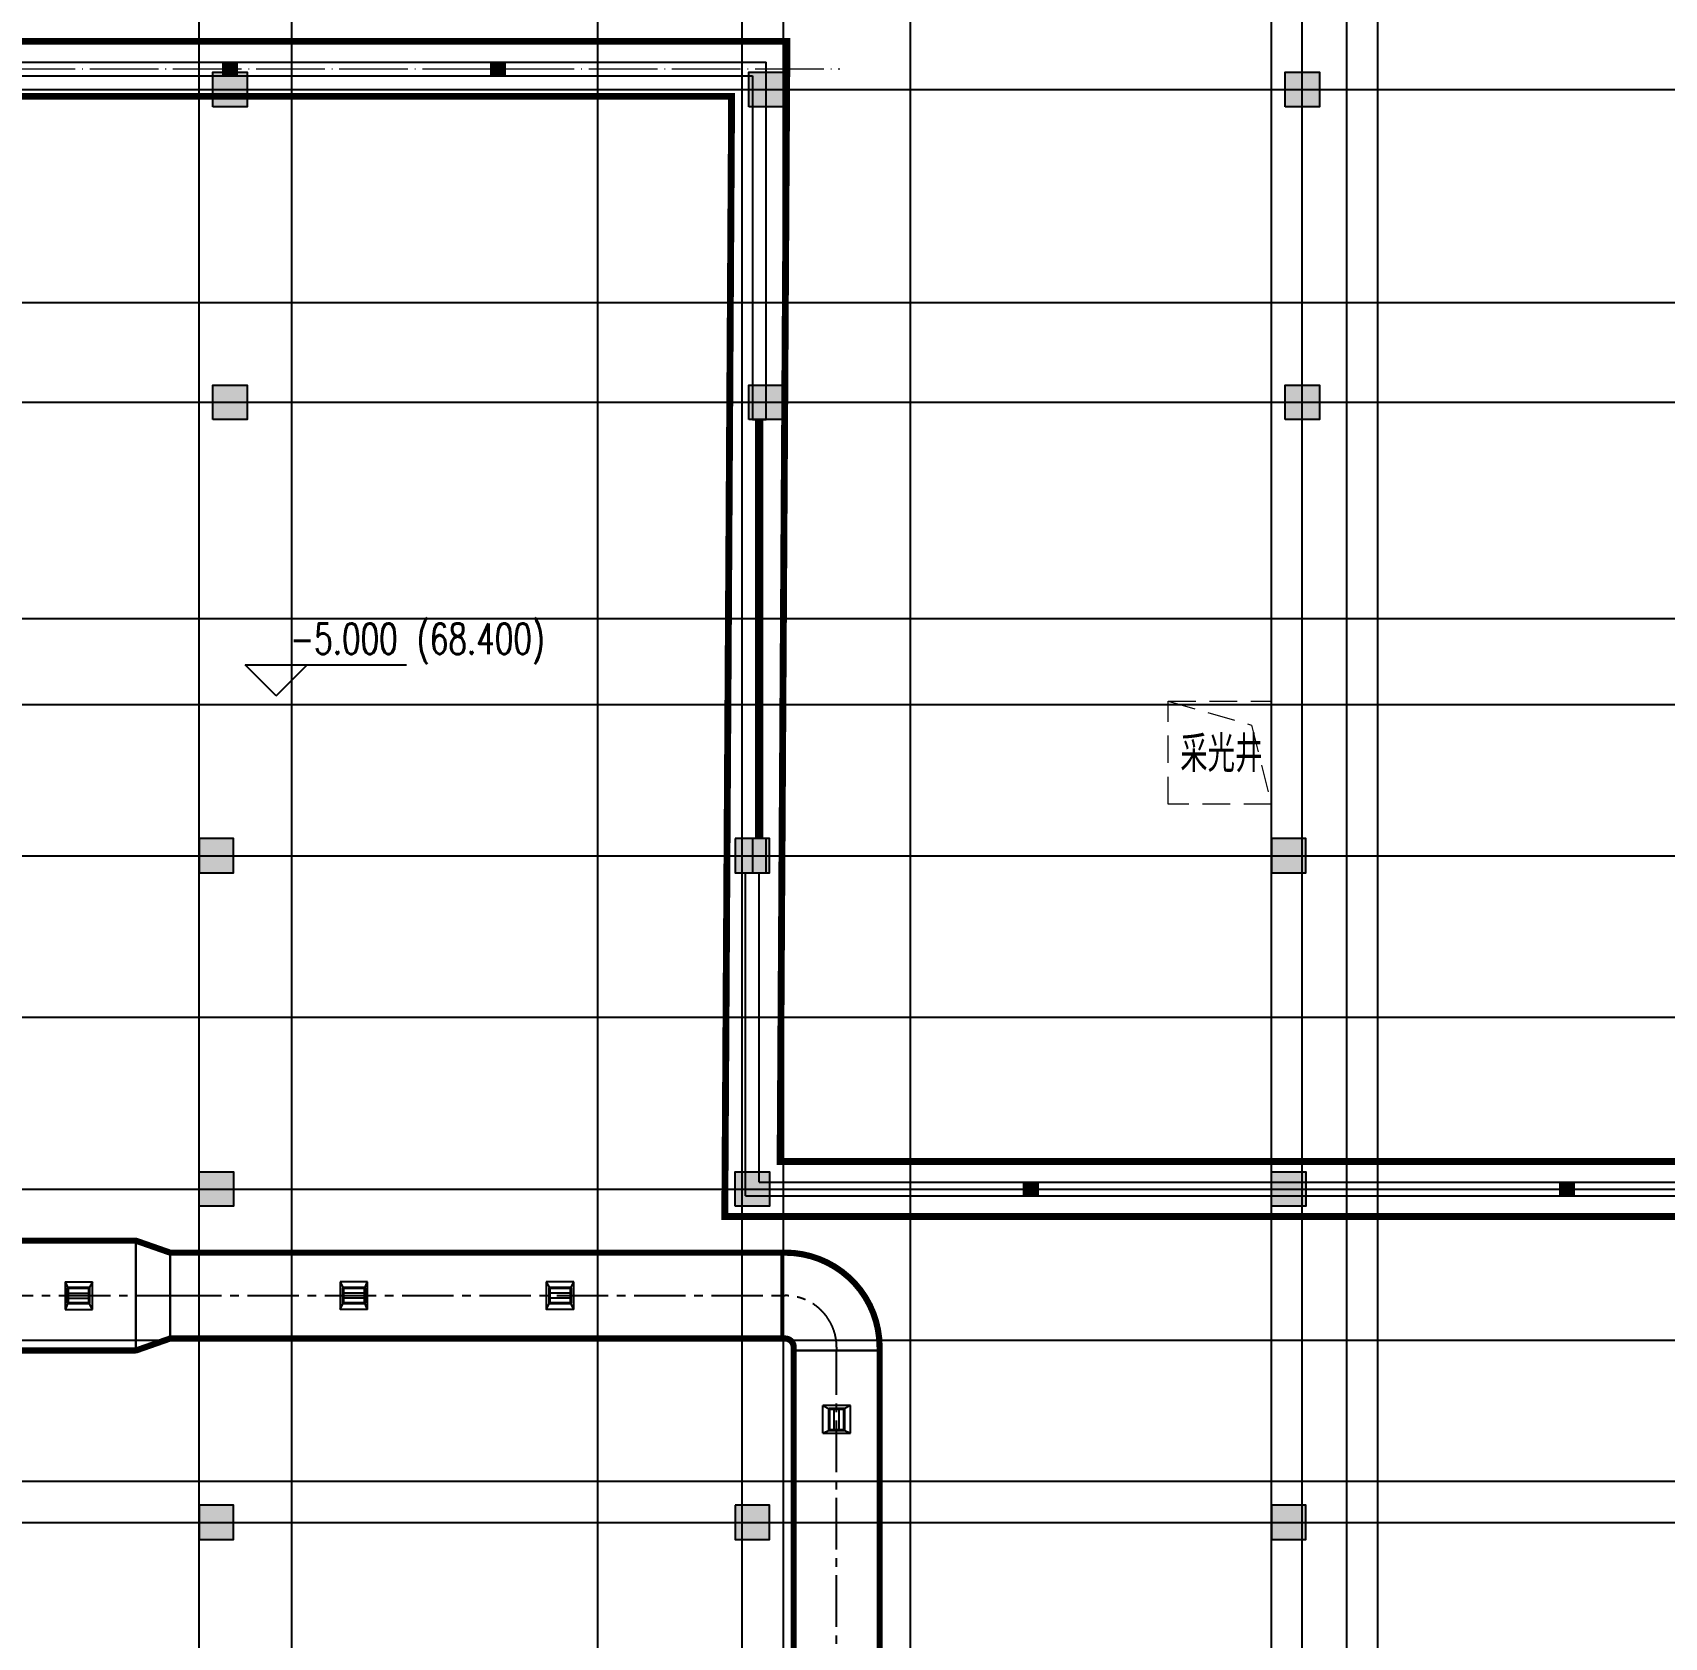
# Model space of a CAD drawing. Extents: x 369444 to 684549, y -549309 to 575337.
# Drawn here: x 464252 to 487992, y 172933 to 196284 of the extents above; entities that cross this region are included whole.
import ezdxf

# ---------------------------------------------------------------- set-up
doc = ezdxf.new("R2010")
doc.units = 0
doc.header["$LTSCALE"] = 1000
doc.header["$MEASUREMENT"] = 0
for name, pattern in [('_DASH', [0.6, 0.4, -0.2]), ('CENTER2', [1.125, 0.75, -0.125, 0.125, -0.125]), ('DASH', [0.35, 0.25, -0.1]), ('DOTE', [2.42, 2, -0.2, 0.02, -0.2])]:
    doc.linetypes.add(name, pattern=pattern)
doc.layers.add('0-地库顶板开洞', color=211, linetype='Continuous', lineweight=0)
doc.layers.add('DOTE2', color=122, linetype='DOTE', lineweight=9)
for name, color, linetype in [('COLUMN', 9, 'Continuous'), ('DOTE', 1, 'Continuous'), ('DUCT-排烟中心线', 5, 'CENTER2'), ('DUCT-排烟法兰', 4, 'Continuous'), ('DUCT-排烟管', 2, 'Continuous'), ('DUCT-排烟管端线', 4, 'Continuous'), ('WALL', 9, 'Continuous'), ('WINDOW', 4, 'Continuous'), ('景观场地标高', 4, 'Continuous'), ('构造柱', 6, 'Continuous'), ('防火分区线', 7, 'Continuous'), ('风管标注', 3, 'Continuous')]:
    doc.layers.add(name, color=color, linetype=linetype)
doc.styles.add('_TCH_DIM', font='SIMPLEX', dxfattribs={"bigfont": 'GBCBIG'})
doc.styles.add('HNSJY', font='hnsjy-07.shx', dxfattribs={"width": 0.8, "bigfont": 'hnsjy-hz.shx'})

# ---------------------------------------------------------------- blocks, each defined once
blk = doc.blocks.new('A$C47E9097D')
at = {"layer": '构造柱'}
for points in [[(86700, -274650), (86500, -274650), (86500, -274850), (86700, -274850)], [(90600, -274650), (90400, -274650), (90400, -274850), (90600, -274850)], [(98350, -290950), (98150, -290950), (98150, -291150), (98350, -291150)], [(106150, -290950), (105950, -290950), (105950, -291150), (106150, -291150)]]:
    blk.add_hatch(color=256, dxfattribs=at).paths.add_polyline_path(points)
for points in [[(86500, -274650), (86700, -274650), (86700, -274850), (86500, -274850)], [(90400, -274650), (90600, -274650), (90600, -274850), (90400, -274850)], [(98150, -290950), (98350, -290950), (98350, -291150), (98150, -291150)], [(105950, -290950), (106150, -290950), (106150, -291150), (105950, -291150)]]:
    blk.add_lwpolyline(points, close=True, dxfattribs=at)
blk = doc.blocks.new('$DorLib2D$00000213')
at = {"color": 0, "linetype": 'DASH', "const_width": 0.02}
blk.add_lwpolyline([(0.5, 0), (-0.5, 0)], dxfattribs=at)
blk = doc.blocks.new('column500')
h = blk.add_hatch(color=0)
h.dxf.hatch_style = 1
h.paths.add_polyline_path([(-216381, -381440), (-215881, -381440), (-215881, -380940), (-216381, -380940)])
at = {"color": 0}
blk.add_lwpolyline([(-216381, -381440), (-215881, -381440), (-215881, -380940), (-216381, -380940)], close=True, dxfattribs=at)
blk = doc.blocks.new('车库采光井开洞')
at = {"layer": '0-地库顶板开洞', "linetype": '_DASH'}
blk.add_lwpolyline([(38496570620.999992, 3907825764), (38496570620.999992, 3907827264.000001), (38496572120.999992, 3907827263.999998), (38496572120.999992, 3907825763.999999)], close=True, dxfattribs=at)
blk.add_lwpolyline([(38496570620.999992, 3907827264.000001), (38496571833.459846, 3907826915.785513), (38496572120.999992, 3907825763.999999)], dxfattribs=at)
at = {"layer": '0-地库顶板开洞', "linetype": '_DASH', "style": 'HNSJY', "width": 0.8}
blk.add_text('采光井', height=525, dxfattribs=at).set_placement((38496570794.87101, 3907826233.4361))
blk = doc.blocks.new('车库采光井aaa')
at = {"layer": '0-地库顶板开洞', "lineweight": -2}
blk.add_blockref('车库采光井开洞', (-5741007, -2546234, 97), dxfattribs=at)
blk = doc.blocks.new('N-风管')
at = {"color": 0, "linetype": 'Continuous'}
for p, q in [((38489300680.664528, 3905272580, 2600), (38489301080.664528, 3905272580, 2600)), ((38489305080.664528, 3905272180, 2600), (38489304680.664528, 3905272180, 2600)), ((38489308080.664528, 3905272180, 2600), (38489307680.664528, 3905272180, 2600)), ((38489311705.66433, 3905270380.294701, 2600), (38489311705.66433, 3905270780.294701, 2600))]:
    blk.add_line(p, q, dxfattribs=at)
at = {"color": 0}
for p, q in [((38489300680.664528, 3905272580, 2600), (38489300680.664528, 3905272180, 2600)), ((38489300680.664528, 3905272580, 2600), (38489300720.664528, 3905272491.111111, 2600)), ((38489301080.664528, 3905272580, 2600), (38489301032.664528, 3905272491.111111, 2600)), ((38489301080.664528, 3905272180, 2600), (38489301080.664528, 3905272580, 2600)), ((38489304680.664528, 3905272580, 2600), (38489304728.664528, 3905272491.111111, 2600)), ((38489305080.664528, 3905272580, 2600), (38489304680.664528, 3905272580, 2600)), ((38489304680.664528, 3905272580, 2600), (38489304680.664528, 3905272180, 2600)), ((38489305040.664528, 3905272491.111111, 2600), (38489305080.664528, 3905272580, 2600)), ((38489305080.664528, 3905272180, 2600), (38489305080.664528, 3905272580, 2600)), ((38489307680.664528, 3905272580, 2600), (38489307728.664528, 3905272491.111111, 2600)), ((38489308080.664528, 3905272580, 2600), (38489307680.664528, 3905272580, 2600)), ((38489307680.664528, 3905272580, 2600), (38489307680.664528, 3905272180, 2600)), ((38489308040.664528, 3905272491.111111, 2600), (38489308080.664528, 3905272580, 2600)), ((38489308080.664528, 3905272180, 2600), (38489308080.664528, 3905272580, 2600)), ((38489300720.664528, 3905272417.037037, 2600), (38489301032.664528, 3905272417.037037, 2600)), ((38489300720.664528, 3905272342.962963, 2600), (38489301032.664528, 3905272342.962963, 2600)), ((38489305040.664528, 3905272417.037037, 2600), (38489304728.664528, 3905272417.037037, 2600)), ((38489305040.664528, 3905272342.962963, 2600), (38489304728.664528, 3905272342.962963, 2600)), ((38489308040.664528, 3905272417.037037, 2600), (38489307728.664528, 3905272417.037037, 2600)), ((38489308040.664528, 3905272342.962963, 2600), (38489307728.664528, 3905272342.962963, 2600)), ((38489300720.664528, 3905272268.888889, 2600), (38489300680.664528, 3905272180, 2600)), ((38489300680.664528, 3905272180, 2600), (38489301080.664528, 3905272180, 2600)), ((38489301080.664528, 3905272180, 2600), (38489301032.664528, 3905272268.888889, 2600)), ((38489304680.664528, 3905272180, 2600), (38489304728.664528, 3905272268.888889, 2600)), ((38489305080.664528, 3905272180, 2600), (38489305040.664528, 3905272268.888889, 2600)), ((38489307680.664528, 3905272180, 2600), (38489307728.664528, 3905272268.888889, 2600)), ((38489308080.664528, 3905272180, 2600), (38489308040.664528, 3905272268.888889, 2600)), ((38489312105.66433, 3905270780.294701, 2600), (38489311705.66433, 3905270780.294701, 2600)), ((38489311705.66433, 3905270780.294701, 2600), (38489311794.553223, 3905270732.294701, 2600)), ((38489311868.627289, 3905270420.294701, 2600), (38489311868.627289, 3905270732.294701, 2600)), ((38489311942.70137, 3905270420.294701, 2600), (38489311942.70137, 3905270732.294701, 2600)), ((38489312105.66433, 3905270780.294701, 2600), (38489312016.775436, 3905270732.294701, 2600)), ((38489312105.66433, 3905270380.294701, 2600), (38489312105.66433, 3905270780.294701, 2600)), ((38489311705.66433, 3905270380.294701, 2600), (38489311794.553223, 3905270420.294701, 2600)), ((38489311705.66433, 3905270380.294701, 2600), (38489312105.66433, 3905270380.294701, 2600)), ((38489312016.775436, 3905270420.294701, 2600), (38489312105.66433, 3905270380.294701, 2600))]:
    blk.add_line(p, q, dxfattribs=at)
at = {"color": 0, "lineweight": 40}
for p, q in [((38489300720.664528, 3905272491.111111, 2600), (38489300720.664528, 3905272268.888889, 2600)), ((38489301032.664528, 3905272491.111111, 2600), (38489300720.664528, 3905272491.111111, 2600)), ((38489301032.664528, 3905272268.888889, 2600), (38489301032.664528, 3905272491.111111, 2600)), ((38489304728.664528, 3905272491.111111, 2600), (38489304728.664528, 3905272268.888889, 2600)), ((38489304728.664528, 3905272491.111111, 2600), (38489305040.664528, 3905272491.111111, 2600)), ((38489305040.664528, 3905272268.888889, 2600), (38489305040.664528, 3905272491.111111, 2600)), ((38489307728.664528, 3905272491.111111, 2600), (38489307728.664528, 3905272268.888889, 2600)), ((38489307728.664528, 3905272491.111111, 2600), (38489308040.664528, 3905272491.111111, 2600)), ((38489308040.664528, 3905272268.888889, 2600), (38489308040.664528, 3905272491.111111, 2600)), ((38489301032.664528, 3905272268.888889, 2600), (38489300720.664528, 3905272268.888889, 2600)), ((38489304728.664528, 3905272268.888889, 2600), (38489305040.664528, 3905272268.888889, 2600)), ((38489307728.664528, 3905272268.888889, 2600), (38489308040.664528, 3905272268.888889, 2600)), ((38489312016.775436, 3905270732.294701, 2600), (38489311794.553223, 3905270732.294701, 2600)), ((38489311794.553223, 3905270732.294701, 2600), (38489311794.553223, 3905270420.294701, 2600)), ((38489312016.775436, 3905270732.294701, 2600), (38489312016.775436, 3905270420.294701, 2600)), ((38489311794.553223, 3905270420.294701, 2600), (38489312016.775436, 3905270420.294701, 2600))]:
    blk.add_line(p, q, dxfattribs=at)
at = {"layer": 'DUCT-排烟中心线', "color": 0}
for p, q in [((38489293840.776382, 3905272380), (38489301708.127274, 3905272380)), ((38489301708.327263, 3905272380), (38489302208.327263, 3905272380)), ((38489302208.52726, 3905272380), (38489311105.464378, 3905272380)), ((38489311105.664383, 3905272380), (38489311155.664383, 3905272380)), ((38489311905.664383, 3905271629.999997), (38489311905.664383, 3905271579.999997)), ((38489311905.664322, 3905256310.4), (38489311905.664383, 3905271579.799997))]:
    blk.add_line(p, q, dxfattribs=at)
blk.add_arc((38489311155.664383, 3905271630), 750, 359.9999997086, 90, dxfattribs=at)
at = {"layer": 'DUCT-排烟法兰', "color": 0}
for p, q in [((38489301708.227257, 3905273220), (38489301708.227257, 3905271540)), ((38489302208.427261, 3905271725), (38489302208.427261, 3905273035)), ((38489311105.564377, 3905273035), (38489311105.564377, 3905271725)), ((38489311250.664383, 3905271579.899997), (38489312560.664383, 3905271579.899997))]:
    blk.add_line(p, q, dxfattribs=at)
at = {"layer": 'DUCT-排烟管', "color": 0, "const_width": 90}
for points in [[(38489301708.127274, 3905273180), (38489293840.776382, 3905273180)], [(38489301708.327263, 3905273180), (38489302208.327263, 3905273005)], [(38489311105.464378, 3905273005), (38489302208.52726, 3905273005)], [(38489311105.664383, 3905273005), (38489311155.664383, 3905273005)], [(38489293840.776382, 3905271580), (38489301708.127274, 3905271580)], [(38489301708.327263, 3905271580), (38489302208.327263, 3905271755)], [(38489302208.52726, 3905271755), (38489311105.464378, 3905271755)], [(38489311155.664383, 3905271755), (38489311105.664383, 3905271755)], [(38489311280.664383, 3905271579.799999), (38489311280.664322, 3905256310.400002)], [(38489311280.664383, 3905271579.999997), (38489311280.664383, 3905271629.999997)], [(38489312530.664322, 3905256310.399997), (38489312530.664383, 3905271579.799994)], [(38489312530.664383, 3905271629.999997), (38489312530.664383, 3905271579.999997)]]:
    blk.add_lwpolyline(points, dxfattribs=at)
at = {"layer": 'DUCT-排烟管', "color": 0, "extrusion": (0, 0, -1), "const_width": 90}
for points in [[(-38489311155.664383, 3905273005, 0.4142135664), (-38489312530.664383, 3905271629.999997)], [(-38489311155.664383, 3905271755, 0.4142136004), (-38489311280.664383, 3905271629.999997)]]:
    blk.add_lwpolyline(points, format="xyb", dxfattribs=at)
at = {"layer": 'DUCT-排烟管端线', "color": 0}
for p, q in [((38489301708.127274, 3905271580), (38489301708.127274, 3905273180)), ((38489301708.327263, 3905273180), (38489301708.327263, 3905271580)), ((38489302208.327263, 3905271755), (38489302208.327263, 3905273005)), ((38489302208.52726, 3905273005), (38489302208.52726, 3905271755)), ((38489311105.464378, 3905271755), (38489311105.464378, 3905273005)), ((38489311105.664383, 3905273005), (38489311105.664383, 3905271755)), ((38489312530.664383, 3905271579.999997), (38489311280.664383, 3905271579.999997)), ((38489312530.664383, 3905271579.799994), (38489311280.664383, 3905271579.799999))]:
    blk.add_line(p, q, dxfattribs=at)

msp = doc.modelspace()

# ---------------------------------------------------------------- linework, layer by layer
at = {"layer": 'DOTE', "color": 8}
for p, q in [((466674.5, 59364.2), (466674.5, 476704.8)), ((474574.5, 59364.2), (474574.5, 476704.8)), ((475174.5, 59364.2), (475174.5, 476704.8)), ((482274.5, 59364.2), (482274.5, 476704.8)), ((483374.5, 59364.2), (483374.5, 476704.8)), ((468024.5, 59364.2), (468024.5, 261807)), ((472474.5, 59364.2), (472474.5, 261807)), ((477024.5, 59364.2), (477024.5, 261807)), ((482724.5, 59364.2), (482724.5, 261807)), ((483824.5, 59364.2), (483824.5, 261807))]:
    msp.add_line(p, q, dxfattribs=at)
at = {"layer": 'DOTE', "color": 8, "lineweight": -2}
for p, q in [((377844.4, 195457), (624570.9, 195457)), ((377844.4, 192356.9), (624570.9, 192356.9)), ((377844.4, 190907), (624570.9, 190907)), ((377844.4, 187757), (624570.9, 187757)), ((377844.4, 186507), (624570.9, 186507)), ((377844.4, 184307), (624570.9, 184307)), ((377844.4, 181957), (624570.9, 181957)), ((377844.4, 179457), (624570.9, 179457)), ((377844.4, 177257), (624570.9, 177257)), ((377844.4, 175207), (624570.9, 175207)), ((377844.4, 174607), (624570.9, 174607))]:
    msp.add_line(p, q, dxfattribs=at)
at = {"layer": 'DOTE2', "linetype": 'DOTE', "ltscale": 0.5}
msp.add_lwpolyline([(437252.8, 195757), (475996.3, 195757)], dxfattribs=at)
at = {"layer": 'WALL', "linetype": 'ByBlock'}
for p, q in [((459174.5, 195857), (474924, 195857)), ((474924.1, 190657), (474924, 195857)), ((459274.5, 195657), (474724.1, 195657)), ((474724.1, 195657), (474724.1, 190657)), ((474724.1, 190657), (474924.1, 190657)), ((474924.3, 184557), (474724.3, 184557)), ((474724.3, 184557), (474724.3, 184057)), ((474924.3, 184057), (474924.3, 184557)), ((474624.6, 179357), (474624.3, 184057)), ((474624.3, 184057), (474824.3, 184057)), ((474724.3, 184057), (474924.3, 184057)), ((474824.6, 179557), (474824.3, 184057)), ((474824.6, 179557), (545124.5, 179557)), ((474624.6, 179357), (545224.5, 179357))]:
    msp.add_line(p, q, dxfattribs=at)
at = {"layer": '景观场地标高'}
for p, q in [((467795.2, 186634.7), (467345.2, 187084.7)), ((467345.2, 187084.7), (469692.7, 187084.7)), ((467795.2, 186634.7), (468245.2, 187084.7))]:
    msp.add_line(p, q, dxfattribs=at)
at = {"layer": '防火分区线', "color": 5, "linetype": 'DASH', "ltscale": 8, "const_width": 100}
for points in [[(545624.5, 179057), (474322.1, 179057), (474421.6, 195357), (451024.5, 195357), (451024.5, 200314.9), (452874.5, 206564.9), (452874.5, 217357), (456674.5, 217357), (456674.5, 218057), (469024.5, 218057), (469024.5, 224657), (475074.5, 224657), (475074.5, 218007), (476774.5, 218007), (476774.5, 218757.8), (527374.5, 218757.8), (527374.5, 224607), (533274.5, 224607), (533274.5, 222207), (533774.5, 222207), (533774.5, 217807), (545974.5, 217807), (545974.5, 207107), (545624.5, 207107)], [(544824.5, 179857), (475127, 179857), (475226.5, 196157), (451824.5, 196157), (451824.5, 200199), (453674.5, 206449), (453674.5, 216557), (457474.5, 216557), (457474.5, 217257), (469824.5, 217257), (469824.5, 223857), (474274.5, 223857), (474274.5, 217207), (477574.5, 217207), (477574.5, 217957.8), (528174.5, 217957.8), (528174.5, 223807), (532474.5, 223807), (532474.5, 221407), (532974.5, 221407), (532974.5, 217007), (545174.5, 217007), (545174.5, 207907), (544824.5, 207907)]]:
    msp.add_lwpolyline(points, close=True, dxfattribs=at)
at = {"layer": '防火分区线', "color": 2, "linetype": 'DASH', "ltscale": 8, "const_width": 100}
for points in [[(489224.5, 168205.4), (490824.5, 174305.4), (490824.5, 179856.9), (475127, 179858.8), (475226.5, 196157), (437424.5, 196157), (437424.5, 191878.4), (437674.5, 191870), (437674.5, 188457), (434074.5, 188457), (434074.5, 182157), (431245.6, 182157), (429624.5, 175505), (429624.5, 169957)], [(489224.5, 168205.4), (490824.5, 174305.4), (490824.5, 179856.9), (475127, 179858.8), (475226.5, 196157), (437424.5, 196157), (437424.5, 191878.4), (437674.5, 191870), (437674.5, 188457), (434074.5, 188457), (434074.5, 182157), (431245.6, 182157), (429624.5, 175505), (429624.5, 169957)], [(488424.5, 168308.6), (490024.5, 174408.6), (490024.5, 179057), (474322.1, 179058.9), (474421.6, 195357), (438224.5, 195357), (438224.5, 192652.2), (438474.5, 192643.9), (438474.5, 187657), (434874.5, 187657), (434874.5, 181357), (431874, 181357), (430424.5, 175408.9), (430424.5, 170757)]]:
    msp.add_lwpolyline(points, dxfattribs=at)

# ---------------------------------------------------------------- block references
at = {"layer": '0-地库顶板开洞', "lineweight": -2}
msp.add_blockref('车库采光井aaa', (-38490348839.6, -3905094473.4), dxfattribs=at)
at = {"layer": 'COLUMN', "color": 8, "xscale": -1, "rotation": 270}
for p in [(848314.4, 411587.9), (856114.4, 411587.9), (863914.4, 411587.9), (848314.4, 407037.9), (856114.4, 407037.9), (863914.4, 407037.9), (848114.4, 395587.9), (855914.4, 395587.9), (863714.4, 395587.9)]:
    msp.add_blockref('column500', p, dxfattribs=at)
at = {"layer": 'COLUMN', "color": 8, "rotation": 270}
for p in [(848114.4, -31823.9), (855914.4, -31823.9), (863714.4, -31823.9), (848114.4, -41523.9), (855914.4, -41523.9), (863714.4, -41523.9)]:
    msp.add_blockref('column500', p, dxfattribs=at)
at = {"layer": 'WINDOW', "linetype": 'ByBlock', "lineweight": -2, "xscale": -6099.999983310699, "yscale": 6099.999983310699, "zscale": -6099.999983310699, "rotation": 90.00103208069514}
msp.add_blockref('$DorLib2D$00000213', (474824.2, 187607), dxfattribs=at)
at = {"layer": '构造柱', "ltscale": 6}
msp.add_blockref('A$C47E9097D', (380524.5, 470507), dxfattribs=at)
at = {"layer": '风管标注', "color": 8}
msp.add_blockref('N-风管', (-38488835956.2, -3905094473.4), dxfattribs=at)

# ---------------------------------------------------------------- texts
at = {"layer": '景观场地标高', "color": 7, "style": '_TCH_DIM', "width": 0.705882}
for s, p in [('-5.000', (467997.7, 187242.2)), ('(68.400)', (469842.7, 187242.2))]:
    msp.add_text(s, height=446.25, dxfattribs=at).set_placement(p)

doc.saveas('drawing.dxf')
